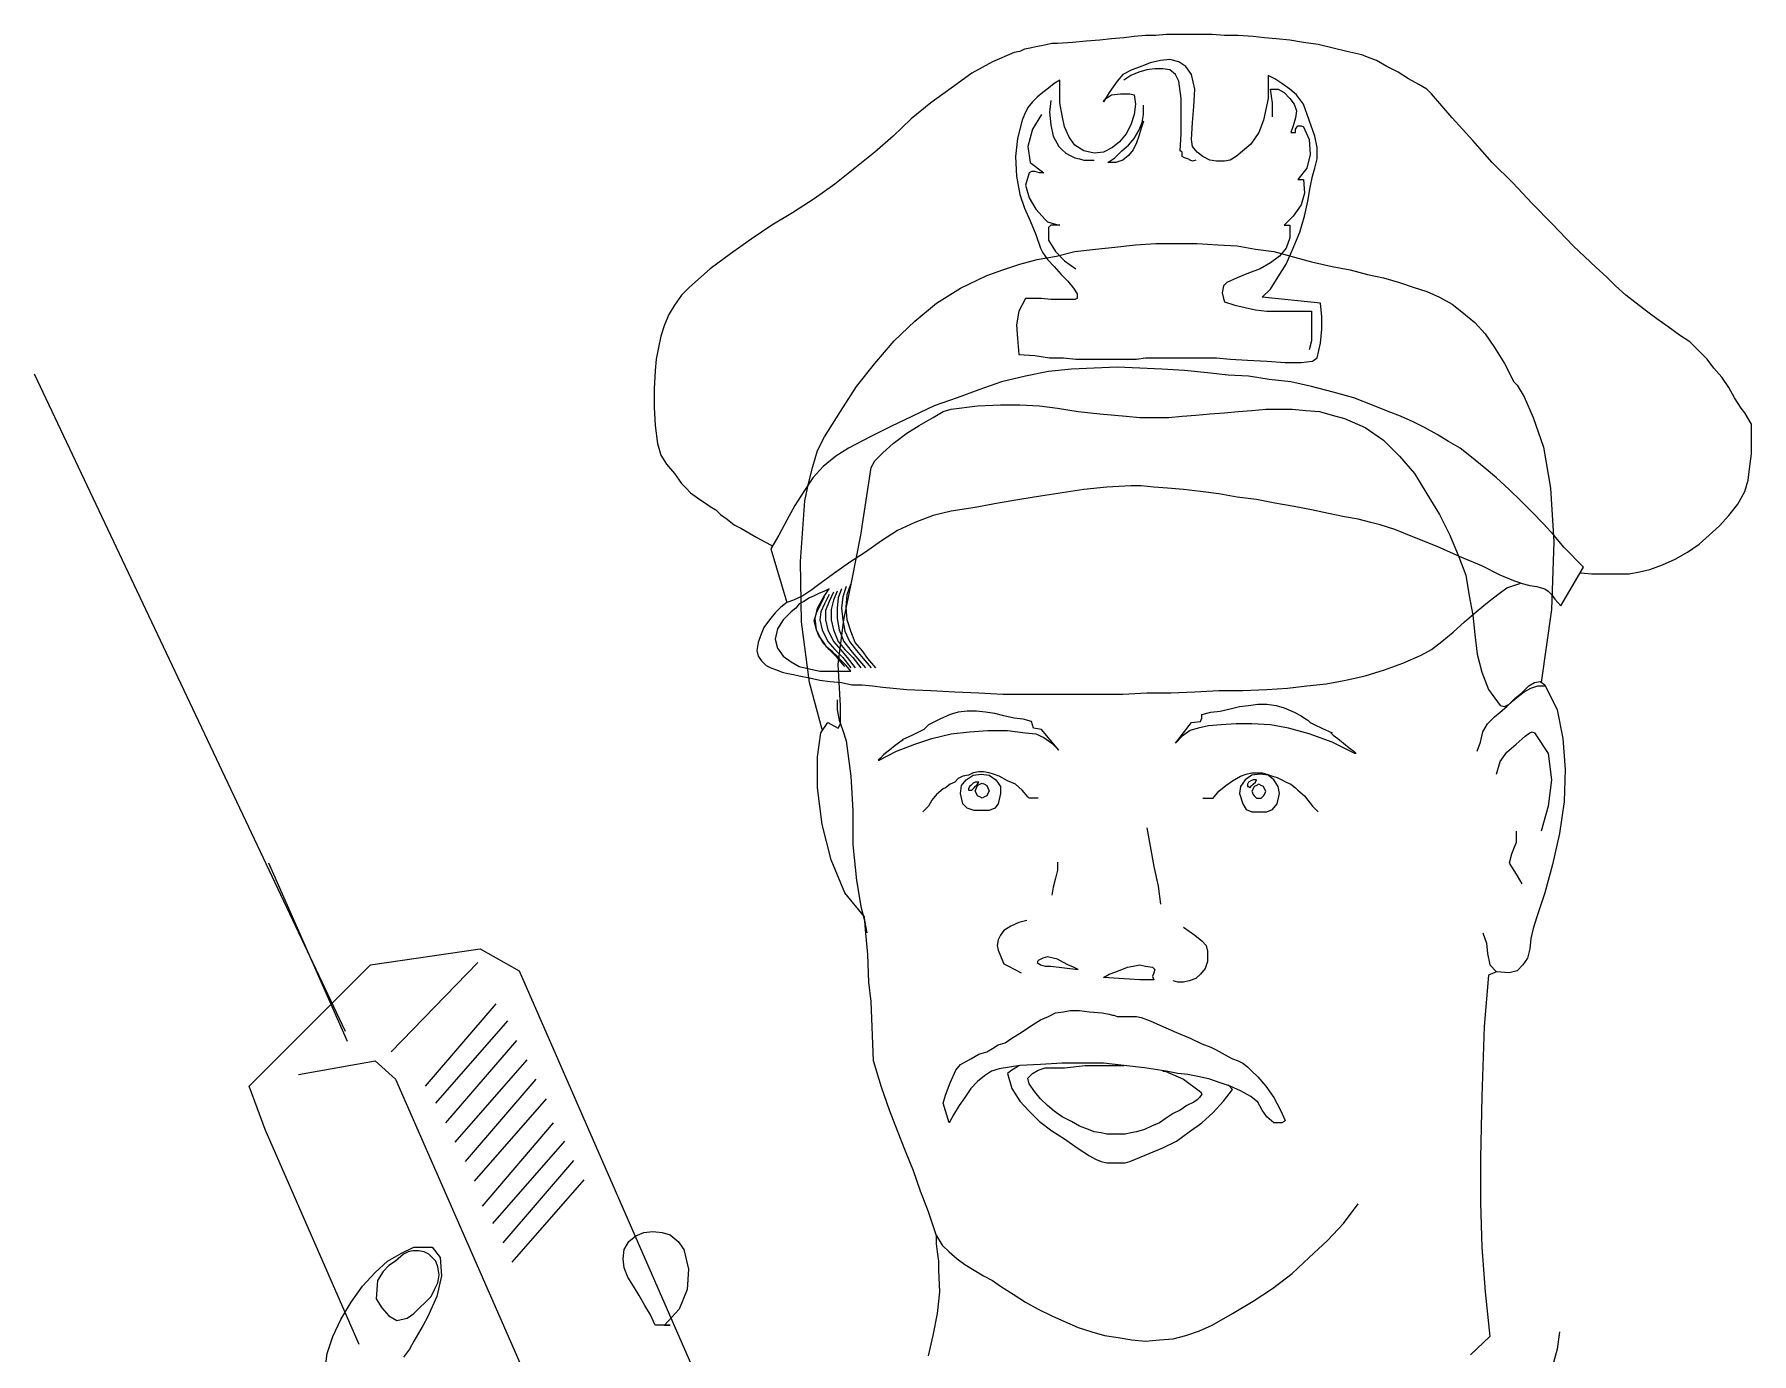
# Model space of a CAD drawing. Extents: x 3.3 to 3.87, y 0.96 to 2.78.
# Drawn here: x 3.2975 to 3.6906, y 2.4799 to 2.7819 of the extents above; entities that cross this region are included whole.
import ezdxf

# ---------------------------------------------------------------- set-up
doc = ezdxf.new("R2010")
doc.units = 0
doc.header["$MEASUREMENT"] = 0
doc.layers.add('INS__ELECTRICA', color=161, linetype='CONTINUOUS')
doc.layers.add('PERSONAS', color=21, linetype='CONTINUOUS')

# ---------------------------------------------------------------- blocks, each defined once
blk = doc.blocks.new('POLICIA')
at = {"layer": 'PERSONAS', "linetype": 'CONTINUOUS'}
for points in [[(39.00095, 16.59732), (39.0012, 16.59732), (39.00356, 16.59706), (39.00565, 16.59706), (39.00776, 16.59706), (39.0101, 16.59706), (39.01221, 16.59706), (39.01455, 16.59758), (39.01691, 16.59811), (39.0198, 16.59915), (39.02267, 16.60045), (39.02555, 16.60203), (39.02817, 16.60386), (39.03052, 16.60596), (39.03288, 16.60805), (39.03497, 16.61041), (39.03707, 16.61302), (39.03864, 16.61591), (39.03942, 16.61852), (39.03969, 16.62114), (39.04021, 16.62454), (39.04021, 16.62977), (39.04021, 16.63135), (39.03942, 16.63265), (39.03864, 16.63396), (39.03785, 16.63501), (39.03628, 16.63736), (39.03497, 16.63972), (39.0334, 16.64208), (39.03157, 16.64417), (39.03, 16.64626), (39.0279, 16.64836), (39.02607, 16.65019), (39.02372, 16.65176), (39.0211, 16.6536), (39.01849, 16.65543), (39.01613, 16.65725), (39.01377, 16.65909), (39.01141, 16.66092), (39.00906, 16.66301), (39.00696, 16.66511), (39.00461, 16.6672), (38.99938, 16.67218), (38.99466, 16.67715), (38.98996, 16.68186), (38.98551, 16.68657), (38.98079, 16.69129), (38.97635, 16.69626), (38.97163, 16.70149), (38.96692, 16.70699), (38.96587, 16.70804), (38.96404, 16.70909), (38.96169, 16.71039), (38.95933, 16.71196), (38.95671, 16.71327), (38.95436, 16.71458), (38.95226, 16.71536), (38.95096, 16.71589), (38.94755, 16.71668), (38.94441, 16.71746), (38.94101, 16.71824), (38.93761, 16.71877), (38.93447, 16.71929), (38.93133, 16.71955), (38.92872, 16.71981), (38.9261, 16.72008), (38.92269, 16.72034), (38.91956, 16.72034), (38.91668, 16.7206), (38.9138, 16.7206), (38.91118, 16.7206), (38.90883, 16.7206), (38.90621, 16.7206), (38.90385, 16.72034), (38.90149, 16.72034), (38.89888, 16.72008), (38.89652, 16.71981), (38.89364, 16.71955), (38.89103, 16.71929), (38.88789, 16.71903), (38.88474, 16.71877), (38.88134, 16.7185), (38.88004, 16.7185), (38.87899, 16.71824), (38.87768, 16.71799), (38.87637, 16.71772), (38.87506, 16.71746), (38.87375, 16.71719), (38.8727, 16.71668), (38.87139, 16.71641), (38.86642, 16.71432), (38.86171, 16.7117), (38.857, 16.70829), (38.85229, 16.70489), (38.84784, 16.70123), (38.84365, 16.6973), (38.83946, 16.69364), (38.83528, 16.69024), (38.8303, 16.68631), (38.82559, 16.68291), (38.82062, 16.67977), (38.8159, 16.67689), (38.8112, 16.67374), (38.80648, 16.67035), (38.80177, 16.66695), (38.79706, 16.66275), (38.79523, 16.66092), (38.79365, 16.65856), (38.79235, 16.65647), (38.79131, 16.65412), (38.79051, 16.65149), (38.79, 16.64888), (38.78947, 16.64626), (38.7892, 16.64365), (38.78895, 16.63946), (38.78895, 16.63527), (38.7892, 16.63108), (38.78973, 16.6269), (38.79051, 16.62428), (38.79182, 16.62219), (38.79365, 16.62009), (38.79523, 16.61774), (38.79627, 16.61669), (38.79732, 16.61564), (38.79837, 16.61486), (38.79941, 16.61407), (38.80072, 16.61329), (38.80177, 16.6125), (38.80308, 16.61171), (38.80413, 16.61066), (38.8057, 16.60962), (38.80727, 16.60831), (38.80884, 16.60753), (38.81067, 16.60648), (38.8125, 16.60543), (38.81434, 16.60439), (38.8159, 16.6036), (38.8159, 16.60334)], [(38.92819, 16.66039), (38.93003, 16.66223), (38.93186, 16.66511), (38.93369, 16.66799), (38.93525, 16.67165), (38.93682, 16.67532), (38.93786, 16.67898), (38.93865, 16.68239), (38.93917, 16.68553), (38.9397, 16.68815), (38.94022, 16.68998), (38.94075, 16.69207), (38.94075, 16.69469), (38.94022, 16.6973), (38.93892, 16.70097), (38.93761, 16.70464), (38.93603, 16.70673), (38.93447, 16.70804), (38.93264, 16.70934), (38.93108, 16.71039), (38.9295, 16.71118), (38.9295, 16.70594), (38.92845, 16.70097), (38.92741, 16.69809), (38.92558, 16.69547), (38.92218, 16.6926), (38.92087, 16.69181), (38.91956, 16.69154), (38.91773, 16.69154), (38.91615, 16.69181), (38.91458, 16.6926), (38.91328, 16.69364), (38.91223, 16.69494), (38.91197, 16.69652), (38.91223, 16.70044), (38.91248, 16.70411), (38.91275, 16.70804), (38.91197, 16.71144), (38.91066, 16.71327), (38.90908, 16.71432), (38.90699, 16.71484), (38.9049, 16.71458), (38.90254, 16.71405), (38.90045, 16.71327), (38.89835, 16.71249), (38.89626, 16.71144), (38.89495, 16.70987), (38.89312, 16.70725), (38.89181, 16.70515), (38.89207, 16.70568), (38.89364, 16.70673), (38.89573, 16.70699), (38.89784, 16.70699), (38.89888, 16.70673), (38.89914, 16.70464), (38.89888, 16.70228), (38.89809, 16.69992), (38.89704, 16.69783), (38.89548, 16.69599), (38.8939, 16.69469), (38.89181, 16.69364), (38.88972, 16.69338), (38.88736, 16.6939), (38.88527, 16.69521), (38.88396, 16.69704), (38.88291, 16.69939), (38.88238, 16.70202), (38.88187, 16.70489), (38.88187, 16.70751), (38.88187, 16.71013), (38.88055, 16.70934), (38.87924, 16.70829), (38.87793, 16.70725), (38.87663, 16.7062), (38.87559, 16.70515), (38.87454, 16.70384), (38.87375, 16.70228), (38.87323, 16.70097), (38.87218, 16.69678), (38.87166, 16.6926), (38.87192, 16.68815), (38.8727, 16.68395), (38.87375, 16.68081), (38.87506, 16.67794), (38.87637, 16.6748), (38.87742, 16.67165), (38.87793, 16.6706), (38.87899, 16.66904), (38.88055, 16.66746), (38.88213, 16.66564), (38.88369, 16.66406), (38.885, 16.6625), (38.88579, 16.66119), (38.88579, 16.66014), (38.88527, 16.65988), (38.88369, 16.65988), (38.88187, 16.65988), (38.87977, 16.65988), (38.87768, 16.66014), (38.87584, 16.66014), (38.87454, 16.66014), (38.87401, 16.66014), (38.87244, 16.65725), (38.87192, 16.65412), (38.87218, 16.65098), (38.87244, 16.64731), (38.8761, 16.64705), (38.87951, 16.64653), (38.88265, 16.64653), (38.88553, 16.64626), (38.88814, 16.64626), (38.8905, 16.64626), (38.89259, 16.64626), (38.89495, 16.64626), (38.89704, 16.64626), (38.8994, 16.64626), (38.90149, 16.64653), (38.90411, 16.64653), (38.90673, 16.64653), (38.90961, 16.64653), (38.91275, 16.64653), (38.91615, 16.64653), (38.91773, 16.64653), (38.92087, 16.64626), (38.92479, 16.646), (38.92924, 16.64574), (38.93342, 16.64548), (38.93708, 16.64548), (38.9397, 16.64574), (38.94075, 16.64653), (38.94153, 16.64993), (38.94179, 16.65307), (38.94179, 16.65594), (38.94153, 16.65909), (38.92819, 16.66039)], [(38.91301, 16.69181), (38.91223, 16.69154), (38.9117, 16.69181), (38.91118, 16.69207), (38.91039, 16.69233), (38.90987, 16.6926), (38.90987, 16.69312), (38.90987, 16.69364), (38.90935, 16.6939), (38.90961, 16.69783), (38.90961, 16.70202), (38.90961, 16.70594), (38.90908, 16.70987), (38.9083, 16.71144), (38.90699, 16.71249), (38.90542, 16.71274), (38.90359, 16.71274), (38.90176, 16.71249), (38.89993, 16.71196), (38.89809, 16.71118), (38.89652, 16.71013)], [(38.93055, 16.70175), (38.93055, 16.70333), (38.93055, 16.70489), (38.93028, 16.70647), (38.93003, 16.70804), (38.93186, 16.70804), (38.93317, 16.70725), (38.93447, 16.70594), (38.93552, 16.70464), (38.93603, 16.70306), (38.93577, 16.70149), (38.93525, 16.69966), (38.93472, 16.69809), (38.93499, 16.69809), (38.93525, 16.69809), (38.93552, 16.69809), (38.93577, 16.69809), (38.93577, 16.69888), (38.9363, 16.69966), (38.93708, 16.69966), (38.93761, 16.69939), (38.93892, 16.69652), (38.93917, 16.69312), (38.93839, 16.68998), (38.9363, 16.68736), (38.93682, 16.68736), (38.93708, 16.68736), (38.93761, 16.68736), (38.93761, 16.68736), (38.93786, 16.68422), (38.93708, 16.6816), (38.93525, 16.67898), (38.93317, 16.67689), (38.93369, 16.67689), (38.93395, 16.67689), (38.93447, 16.67689), (38.93447, 16.67689), (38.93447, 16.67401), (38.93369, 16.67165), (38.93212, 16.66982), (38.93003, 16.66825), (38.92767, 16.66695), (38.92505, 16.6659), (38.92243, 16.66484), (38.92008, 16.6638), (38.91929, 16.66301), (38.91903, 16.66145), (38.91929, 16.66014), (38.91956, 16.65935), (38.92191, 16.65856), (38.92427, 16.65805), (38.92663, 16.65752), (38.92924, 16.65725), (38.93186, 16.65725), (38.93421, 16.65725), (38.93682, 16.65725), (38.93944, 16.65725), (38.93944, 16.65516), (38.93944, 16.6528), (38.93944, 16.65045), (38.93892, 16.64836)], [(38.87977, 16.70542), (38.87951, 16.7028), (38.87977, 16.69992), (38.88029, 16.6973), (38.8816, 16.69494), (38.88238, 16.69416), (38.88318, 16.69338), (38.88422, 16.69285), (38.88527, 16.69233), (38.88631, 16.69207), (38.88736, 16.69181), (38.88867, 16.69181), (38.88972, 16.69181)], [(38.90097, 16.70071), (38.90045, 16.69914), (38.89993, 16.6973), (38.8994, 16.69574), (38.89862, 16.69416), (38.89757, 16.69285), (38.89626, 16.69181), (38.89469, 16.69129), (38.89286, 16.69129), (38.89443, 16.69233), (38.896, 16.6939), (38.89757, 16.69521), (38.89888, 16.69678), (38.89993, 16.69861), (38.90071, 16.70044), (38.90097, 16.70228), (38.90097, 16.70437)], [(38.87768, 16.70228), (38.87559, 16.69888), (38.87454, 16.69494), (38.87506, 16.69129), (38.8782, 16.68893), (38.87715, 16.68893), (38.8761, 16.68919), (38.87532, 16.68919), (38.87479, 16.68893), (38.87401, 16.68605), (38.87479, 16.68317), (38.87637, 16.68055), (38.87846, 16.67819), (38.87899, 16.67767), (38.87977, 16.67741), (38.88082, 16.67715), (38.88187, 16.67689), (38.88108, 16.67689), (38.88055, 16.67689), (38.87977, 16.67689), (38.87924, 16.67636), (38.87924, 16.67349), (38.88082, 16.67087), (38.88291, 16.66877), (38.88553, 16.66695)], [(38.82742, 16.56146), (38.82455, 16.57219), (38.82271, 16.58606), (38.82244, 16.59994), (38.8235, 16.6138), (38.82428, 16.61774), (38.82533, 16.62166), (38.82638, 16.62532), (38.82794, 16.62846), (38.83161, 16.63422), (38.83528, 16.63998), (38.83946, 16.64522), (38.84391, 16.65045), (38.84862, 16.6549), (38.85359, 16.65909), (38.85909, 16.6625), (38.86511, 16.66537), (38.86878, 16.66668), (38.8727, 16.66799), (38.87663, 16.66904), (38.88108, 16.66982), (38.88527, 16.67087), (38.88998, 16.6714), (38.89443, 16.67191), (38.89914, 16.67244), (38.90385, 16.6727), (38.90856, 16.6727), (38.91328, 16.6727), (38.91798, 16.67244), (38.92243, 16.67218), (38.92663, 16.6714), (38.93081, 16.67087), (38.93472, 16.66982), (38.93944, 16.66851), (38.94415, 16.66746), (38.94834, 16.66668), (38.95226, 16.66564), (38.95593, 16.66484), (38.95959, 16.6638), (38.96273, 16.66275), (38.96587, 16.6617), (38.96876, 16.66039), (38.97163, 16.65883), (38.97425, 16.65674), (38.97686, 16.65464), (38.97922, 16.65202), (38.98131, 16.64888), (38.98367, 16.64522), (38.98576, 16.64103), (38.98656, 16.64025), (38.98812, 16.63763), (38.99021, 16.63291), (38.99257, 16.62611), (38.99414, 16.61669), (38.99493, 16.60439), (38.99441, 16.58894), (38.99205, 16.57219), (38.99205, 16.57219)], [(38.64708, 16.64286), (38.71827, 16.49236)], [(38.81931, 16.59051), (38.81799, 16.58946), (38.81669, 16.58816), (38.81538, 16.58659), (38.81407, 16.58476), (38.81329, 16.58292), (38.81276, 16.58136), (38.8125, 16.57952), (38.81276, 16.57822), (38.81354, 16.57716), (38.8146, 16.57611), (38.81565, 16.5756), (38.81695, 16.57507), (38.81826, 16.57455), (38.81957, 16.57428), (38.82088, 16.57402), (38.82219, 16.57377), (38.82455, 16.57324), (38.82689, 16.57271), (38.82925, 16.57246), (38.83187, 16.57219), (38.83423, 16.57166), (38.83659, 16.57166), (38.83894, 16.57141), (38.84129, 16.57115), (38.8468, 16.57062), (38.85229, 16.57036), (38.85779, 16.5701), (38.86328, 16.56984), (38.86878, 16.56957), (38.87428, 16.56957), (38.87977, 16.56957), (38.88527, 16.56957), (38.89076, 16.56957), (38.89626, 16.56957), (38.90176, 16.56984), (38.90725, 16.56984), (38.91275, 16.5701), (38.91824, 16.57036), (38.92374, 16.57036), (38.92924, 16.57062), (38.93395, 16.57088), (38.93839, 16.57141), (38.94284, 16.57193), (38.94729, 16.57271), (38.95174, 16.57377), (38.95619, 16.57507), (38.96038, 16.57664), (38.96456, 16.57847), (38.96692, 16.57978), (38.96927, 16.58161), (38.9719, 16.58371), (38.97451, 16.58606), (38.97713, 16.58842), (38.97975, 16.59051), (38.98211, 16.59235), (38.9842, 16.59391), (38.98734, 16.59496), (38.98943, 16.59444), (38.991, 16.59418), (38.99205, 16.59391), (38.99283, 16.59366), (38.99362, 16.59313), (38.99441, 16.59235), (38.99519, 16.5913), (38.9965, 16.58973), (39.00173, 16.59863), (38.99728, 16.60308), (38.99493, 16.60596), (38.99257, 16.60857), (38.98996, 16.61119), (38.98734, 16.6138), (38.98472, 16.61642), (38.98184, 16.61905), (38.97896, 16.6214), (38.97608, 16.62376), (38.97346, 16.62585), (38.97085, 16.62742), (38.96823, 16.62899), (38.96535, 16.63056), (38.96273, 16.63187), (38.95986, 16.63318), (38.95697, 16.63422), (38.95383, 16.63553), (38.94912, 16.63736), (38.94441, 16.63867), (38.93944, 16.63998), (38.93472, 16.64103), (38.92977, 16.64155), (38.92505, 16.64234), (38.92034, 16.6426), (38.91563, 16.64312), (38.91039, 16.64365), (38.90516, 16.64391), (38.90018, 16.64417), (38.89495, 16.64443), (38.88972, 16.64417), (38.88449, 16.64391), (38.87924, 16.64339), (38.87401, 16.64234), (38.86852, 16.64103), (38.86328, 16.6392), (38.85831, 16.63736), (38.85307, 16.63553), (38.8481, 16.63318), (38.84313, 16.63082), (38.83841, 16.62846), (38.83345, 16.62585), (38.83056, 16.62401), (38.82769, 16.62166), (38.82533, 16.61905), (38.82324, 16.61591), (38.82114, 16.61276), (38.81931, 16.60935), (38.81748, 16.60596), (38.81565, 16.60281), (38.81931, 16.59051)], [(38.83868, 16.49917), (38.83815, 16.50362), (38.8379, 16.5099), (38.83737, 16.51566), (38.8371, 16.51853), (38.83265, 16.52403), (38.82952, 16.53162), (38.82742, 16.53973), (38.82638, 16.54811), (38.82638, 16.55518), (38.82716, 16.56067), (38.82873, 16.56303), (38.83109, 16.56172), (38.83161, 16.56276), (38.83161, 16.56696), (38.83134, 16.57219), (38.83109, 16.57638), (38.83239, 16.58659), (38.83423, 16.59549), (38.83632, 16.60596), (38.83868, 16.6214), (38.83946, 16.62297), (38.84129, 16.62481), (38.84365, 16.6269), (38.8468, 16.62926), (38.84967, 16.63108), (38.85281, 16.63291), (38.85517, 16.63422), (38.857, 16.63475), (38.86302, 16.63553), (38.86825, 16.6358), (38.8727, 16.6358), (38.87715, 16.63553), (38.88134, 16.63501), (38.88605, 16.63422), (38.89103, 16.63371), (38.89704, 16.63318), (38.90018, 16.63291), (38.90333, 16.63291), (38.90673, 16.63291), (38.90987, 16.63318), (38.91301, 16.63344), (38.91615, 16.63371), (38.91956, 16.63396), (38.92269, 16.63422), (38.92583, 16.63449), (38.92897, 16.63475), (38.93212, 16.63475), (38.93499, 16.63475), (38.93813, 16.63449), (38.94127, 16.63422), (38.94415, 16.63344), (38.94703, 16.63265), (38.95174, 16.63056), (38.95593, 16.62768), (38.95959, 16.62401), (38.963, 16.62009), (38.96587, 16.61538), (38.96876, 16.61066), (38.97111, 16.60596), (38.97321, 16.60098), (38.97477, 16.5968), (38.97555, 16.59208), (38.97635, 16.58763), (38.97686, 16.58318), (38.97739, 16.57873), (38.97844, 16.57455), (38.98, 16.57062), (38.98262, 16.56696), (38.98367, 16.5667), (38.98472, 16.56721), (38.98603, 16.56852), (38.9876, 16.56984), (38.98917, 16.57141), (38.99048, 16.57219), (38.99179, 16.57246), (38.99283, 16.57166), (38.99571, 16.56591), (38.99702, 16.55936), (38.99755, 16.5523), (38.99728, 16.54497), (38.99624, 16.53764), (38.99466, 16.53057), (38.99283, 16.52403), (38.991, 16.51853), (38.99021, 16.51592), (38.98969, 16.51356), (38.98943, 16.51121), (38.9889, 16.50911), (38.98786, 16.50754), (38.98656, 16.50623), (38.98472, 16.50571), (38.98184, 16.50597), (38.98, 16.50518), (38.97896, 16.49341), (38.97844, 16.47744), (38.97817, 16.46331), (38.97817, 16.4531), (38.97844, 16.44289), (38.97922, 16.43269), (38.98027, 16.42248), (38.97582, 16.41829)], [(38.85176, 16.41803), (38.85281, 16.42274), (38.85386, 16.42771), (38.85438, 16.43269), (38.85412, 16.43765), (38.85412, 16.43975), (38.85386, 16.44184), (38.85359, 16.44368), (38.85359, 16.44551), (38.85176, 16.451), (38.84993, 16.45572), (38.84836, 16.46043), (38.84653, 16.46488), (38.84469, 16.46958), (38.84286, 16.4743), (38.84104, 16.47953), (38.8392, 16.48555), (38.83868, 16.49917)], [(38.98734, 16.59496), (38.98576, 16.59549), (38.98262, 16.5968), (38.97844, 16.59889), (38.97346, 16.60098), (38.96823, 16.60334), (38.963, 16.60543), (38.95855, 16.60726), (38.95514, 16.60831), (38.95305, 16.60884), (38.95017, 16.60962), (38.94703, 16.61015), (38.94337, 16.61093), (38.93944, 16.61171), (38.93552, 16.6125), (38.93108, 16.61329), (38.92688, 16.61407), (38.92243, 16.6146), (38.91824, 16.61538), (38.91406, 16.61591), (38.91013, 16.61642), (38.90647, 16.61669), (38.90333, 16.61695), (38.90045, 16.61721), (38.89809, 16.61721), (38.89259, 16.61695), (38.88736, 16.61642), (38.88238, 16.61564), (38.87742, 16.61486), (38.8727, 16.61407), (38.86773, 16.61329), (38.86249, 16.61224), (38.857, 16.61146), (38.85281, 16.61041), (38.84862, 16.60884), (38.84469, 16.60701), (38.84104, 16.60465), (38.83737, 16.60203), (38.8337, 16.59967), (38.83004, 16.59706), (38.82638, 16.59444), (38.82507, 16.59339), (38.82297, 16.59208), (38.82088, 16.59104), (38.81931, 16.59051)], [(38.83292, 16.59418), (38.83214, 16.59182), (38.83187, 16.58921), (38.83214, 16.58659), (38.83265, 16.58397), (38.8337, 16.58161), (38.83528, 16.57952), (38.83684, 16.57769), (38.83868, 16.5756)], [(38.83972, 16.5756), (38.8379, 16.57769), (38.83659, 16.57952), (38.83501, 16.58136), (38.83396, 16.58397), (38.83318, 16.58659), (38.83292, 16.58946), (38.83318, 16.59235), (38.83396, 16.5947)], [(38.82035, 16.58842), (38.81852, 16.58659), (38.81721, 16.58449), (38.81669, 16.58214), (38.81721, 16.58004), (38.81852, 16.57822), (38.82035, 16.57691), (38.82219, 16.57586), (38.82455, 16.57533), (38.82689, 16.57481), (38.82925, 16.57481), (38.83161, 16.57481), (38.83396, 16.57481), (38.83292, 16.57611), (38.83187, 16.57716), (38.83083, 16.57822), (38.82978, 16.57926), (38.82847, 16.58031), (38.82769, 16.58161), (38.82664, 16.58292), (38.82611, 16.58423), (38.82585, 16.58685), (38.82638, 16.58921), (38.82769, 16.59157), (38.829, 16.59366), (38.82794, 16.59313), (38.82664, 16.59261), (38.82559, 16.59208), (38.82455, 16.59157), (38.82324, 16.59077), (38.82219, 16.59025), (38.8214, 16.58921), (38.82035, 16.58842)], [(38.83265, 16.57586), (38.83083, 16.57795), (38.829, 16.57978), (38.82742, 16.58161), (38.82611, 16.58423), (38.82559, 16.58632), (38.82611, 16.58816), (38.82689, 16.58973), (38.82794, 16.59182)], [(38.829, 16.59235), (38.82794, 16.59025), (38.82716, 16.58842), (38.82689, 16.58659), (38.82742, 16.58423), (38.82873, 16.58161), (38.8303, 16.57978), (38.83214, 16.57795), (38.83396, 16.5756)], [(38.83004, 16.59287), (38.829, 16.59077), (38.8282, 16.58868), (38.8282, 16.58659), (38.82873, 16.58423), (38.83004, 16.58161), (38.83161, 16.57978), (38.83318, 16.57795), (38.83501, 16.5756)], [(38.83083, 16.59313), (38.83004, 16.59104), (38.82952, 16.58894), (38.82952, 16.58659), (38.83004, 16.58423), (38.83109, 16.58161), (38.83265, 16.57978), (38.83449, 16.57795), (38.83632, 16.5756)], [(38.83187, 16.59366), (38.83109, 16.59157), (38.83083, 16.58921), (38.83083, 16.58685), (38.83134, 16.58423), (38.83239, 16.58161), (38.83396, 16.57952), (38.83554, 16.57769), (38.83737, 16.5756)], [(38.97739, 16.55649), (38.97817, 16.55858), (38.9787, 16.56094), (38.97975, 16.56276), (38.98131, 16.56434), (38.98262, 16.56539), (38.9842, 16.5667), (38.98551, 16.56801), (38.98681, 16.56905), (38.98812, 16.5701), (38.98969, 16.57088), (38.99126, 16.57141), (38.9931, 16.57141)], [(38.83083, 16.56826), (38.83083, 16.56591), (38.83134, 16.56356), (38.83214, 16.5612), (38.83292, 16.55884), (38.83396, 16.55073), (38.83449, 16.54287), (38.83449, 16.53502), (38.83528, 16.52691), (38.83579, 16.52377), (38.83632, 16.52089), (38.8371, 16.51775), (38.83763, 16.51487)], [(38.91197, 16.56303), (38.91406, 16.56329), (38.91432, 16.56407), (38.91432, 16.56487), (38.91642, 16.56539), (38.91851, 16.56565), (38.92087, 16.56617), (38.92296, 16.5667), (38.92505, 16.56696), (38.92714, 16.56721), (38.92924, 16.56721), (38.93133, 16.56696), (38.93317, 16.56643), (38.93552, 16.56539), (38.93708, 16.5646), (38.93786, 16.56407), (38.93865, 16.56356), (38.93917, 16.56303), (38.94022, 16.56251), (38.94179, 16.56172), (38.94415, 16.56067), (38.94389, 16.56067), (38.94441, 16.56015), (38.94546, 16.55936), (38.94676, 16.55831), (38.94807, 16.55727), (38.94912, 16.55649), (38.94965, 16.55597), (38.94938, 16.55597), (38.94415, 16.55858), (38.93892, 16.56042), (38.93421, 16.56172), (38.93003, 16.56251), (38.92583, 16.56276), (38.92218, 16.56276), (38.91877, 16.56251), (38.91589, 16.56225), (38.91353, 16.56172), (38.9117, 16.5612), (38.90987, 16.55989), (38.9083, 16.55831), (38.91197, 16.56303)], [(38.87768, 16.56146), (38.87584, 16.56172), (38.87559, 16.56251), (38.87532, 16.56329), (38.87348, 16.56381), (38.87139, 16.56407), (38.86903, 16.5646), (38.86694, 16.56512), (38.86485, 16.56539), (38.86276, 16.56565), (38.86066, 16.56565), (38.85857, 16.56539), (38.85674, 16.56487), (38.85438, 16.56381), (38.85281, 16.56303), (38.85176, 16.56251), (38.85125, 16.56198), (38.85072, 16.56146), (38.84967, 16.56094), (38.8481, 16.56015), (38.84574, 16.55911), (38.846, 16.55911), (38.84522, 16.55858), (38.84417, 16.5578), (38.84286, 16.55675), (38.84155, 16.5557), (38.84077, 16.55491), (38.84024, 16.55439), (38.84051, 16.55439), (38.84444, 16.55649), (38.84862, 16.55806), (38.85255, 16.55936), (38.857, 16.56042), (38.86119, 16.56094), (38.86538, 16.5612), (38.86983, 16.5612), (38.87401, 16.56067), (38.87637, 16.56042), (38.8782, 16.55963), (38.88004, 16.55831), (38.8816, 16.55675), (38.87768, 16.56146)], [(38.98184, 16.55125), (38.98262, 16.55413), (38.9842, 16.55622), (38.98629, 16.55806), (38.98838, 16.55989), (38.98865, 16.56015), (38.98943, 16.56067), (38.98996, 16.56094), (38.99048, 16.56067), (38.99362, 16.55597), (38.99441, 16.54994), (38.99362, 16.54392), (38.99205, 16.53817)], [(38.87689, 16.54576), (38.8761, 16.54576), (38.87559, 16.54576), (38.87479, 16.54576), (38.87454, 16.54602), (38.87323, 16.54759), (38.87166, 16.5489), (38.86983, 16.54968), (38.86799, 16.55073), (38.86669, 16.55125), (38.86564, 16.55152), (38.86433, 16.55177), (38.86328, 16.55177), (38.86197, 16.55152), (38.86093, 16.55099), (38.85962, 16.55073), (38.85857, 16.55021), (38.85779, 16.54942), (38.85674, 16.5489), (38.8557, 16.54811), (38.85517, 16.54785), (38.85359, 16.54654), (38.85255, 16.54523), (38.85176, 16.54392), (38.85045, 16.54262)], [(38.86407, 16.54287), (38.86224, 16.54287), (38.86066, 16.5434), (38.85962, 16.54445), (38.85909, 16.5468), (38.85935, 16.54863), (38.8604, 16.54994), (38.86197, 16.55099), (38.8638, 16.55125), (38.86564, 16.55099), (38.86721, 16.54994), (38.86825, 16.54837), (38.86825, 16.5468), (38.86773, 16.54445), (38.86694, 16.5434), (38.86564, 16.54287), (38.86407, 16.54287)], [(38.91458, 16.54576), (38.91511, 16.54576), (38.91589, 16.54576), (38.91642, 16.54576), (38.91693, 16.54576), (38.91824, 16.54732), (38.91982, 16.54863), (38.92138, 16.54968), (38.92322, 16.55073), (38.92452, 16.55125), (38.92583, 16.55152), (38.92688, 16.55152), (38.92819, 16.55152), (38.92924, 16.55125), (38.93055, 16.55073), (38.93159, 16.55047), (38.93264, 16.54994), (38.93369, 16.54942), (38.93472, 16.5489), (38.93577, 16.54811), (38.9363, 16.54759), (38.93786, 16.54628), (38.93865, 16.54523), (38.9397, 16.54392), (38.94101, 16.54262)], [(38.92741, 16.54262), (38.92924, 16.54262), (38.93055, 16.54314), (38.93159, 16.54445), (38.93212, 16.5468), (38.93186, 16.54837), (38.93081, 16.54994), (38.9295, 16.55099), (38.92767, 16.55125), (38.92583, 16.55099), (38.92427, 16.54994), (38.92322, 16.54837), (38.92296, 16.5468), (38.92374, 16.54445), (38.92452, 16.54314), (38.92583, 16.54262), (38.92741, 16.54262)], [(38.86249, 16.54942), (38.86197, 16.54916), (38.86145, 16.54863), (38.86119, 16.54837), (38.86093, 16.54785), (38.86093, 16.54759), (38.86119, 16.54759), (38.86145, 16.54759), (38.86171, 16.54759), (38.86224, 16.54811), (38.86249, 16.54837), (38.86302, 16.5489), (38.86328, 16.54942), (38.86302, 16.54942), (38.86302, 16.54942), (38.86276, 16.54942), (38.86249, 16.54942)], [(38.86407, 16.54576), (38.86354, 16.54602), (38.86302, 16.54628), (38.86276, 16.5468), (38.86249, 16.54732), (38.86276, 16.54811), (38.86302, 16.54863), (38.86354, 16.5489), (38.86407, 16.54916), (38.86458, 16.5489), (38.86511, 16.54863), (38.86538, 16.54811), (38.86564, 16.54732), (38.86538, 16.5468), (38.86511, 16.54628), (38.86458, 16.54602), (38.86407, 16.54576)], [(38.9261, 16.54994), (38.92558, 16.54968), (38.92505, 16.54942), (38.92479, 16.5489), (38.92479, 16.54837), (38.92479, 16.54837), (38.92505, 16.54837), (38.92532, 16.54811), (38.92532, 16.54811), (38.92583, 16.54863), (38.9261, 16.5489), (38.92663, 16.54942), (38.92688, 16.54994), (38.92663, 16.54994), (38.92663, 16.54994), (38.92636, 16.54994), (38.9261, 16.54994)], [(38.92741, 16.54576), (38.92793, 16.54576), (38.92845, 16.54628), (38.92872, 16.54654), (38.92897, 16.54732), (38.92872, 16.54785), (38.92845, 16.54837), (38.92793, 16.54863), (38.92741, 16.5489), (38.92688, 16.54863), (38.92636, 16.54837), (38.9261, 16.54785), (38.92583, 16.54732), (38.9261, 16.54654), (38.92636, 16.54628), (38.92688, 16.54576), (38.92741, 16.54576)], [(38.90176, 16.53895), (38.90254, 16.53477), (38.90333, 16.53005), (38.90438, 16.5256), (38.9049, 16.52142)], [(38.98629, 16.53817), (38.98629, 16.53686), (38.98629, 16.53555), (38.98576, 16.53424), (38.98524, 16.53293), (38.98472, 16.53083), (38.98551, 16.52952), (38.98656, 16.52796), (38.9876, 16.52612)], [(38.88134, 16.5311), (38.88134, 16.52927), (38.88082, 16.52743), (38.88029, 16.52534), (38.88004, 16.52351)], [(38.7188, 16.49), (38.70074, 16.53083)], [(38.87428, 16.51775), (38.87244, 16.51722), (38.87061, 16.51644), (38.86903, 16.51539), (38.86825, 16.51435), (38.86773, 16.5133), (38.86747, 16.51199), (38.86773, 16.51094), (38.86825, 16.50963), (38.86878, 16.50832), (38.86903, 16.5078), (38.87009, 16.50728), (38.87297, 16.50571)], [(38.91013, 16.51617), (38.91275, 16.51435), (38.91432, 16.51304), (38.91537, 16.51199), (38.91563, 16.51068), (38.91563, 16.50832), (38.91511, 16.50676), (38.91406, 16.50545), (38.91301, 16.5044), (38.91144, 16.50387), (38.91013, 16.50362), (38.90883, 16.50362), (38.90778, 16.50387)], [(38.9787, 16.51487), (38.97948, 16.51252), (38.97975, 16.51016), (38.98027, 16.50754), (38.98184, 16.50597)], [(38.72141, 16.42064), (38.69996, 16.46985), (38.69629, 16.47979), (38.72403, 16.50754), (38.74916, 16.51121), (38.75806, 16.50623), (38.82847, 16.345), (38.807, 16.3149), (38.80335, 16.30731), (38.7756, 16.29606), (38.76447, 16.32165)], [(38.72875, 16.48765), (38.74864, 16.50807)], [(38.88605, 16.50649), (38.885, 16.50702), (38.88369, 16.50754), (38.88265, 16.50807), (38.88134, 16.50885), (38.88029, 16.50911), (38.87899, 16.50938), (38.87793, 16.50911), (38.87689, 16.50859), (38.87663, 16.50807), (38.87742, 16.50754), (38.87846, 16.50728), (38.87977, 16.50728), (38.88605, 16.50649)], [(38.88605, 16.50649), (38.885, 16.50702), (38.88369, 16.50754), (38.88265, 16.50807), (38.88134, 16.50885), (38.88029, 16.50911), (38.87899, 16.50938), (38.87793, 16.50911), (38.87689, 16.50859), (38.87663, 16.50807), (38.87742, 16.50754), (38.87846, 16.50728), (38.87977, 16.50728)], [(38.89181, 16.50466), (38.89312, 16.50545), (38.89469, 16.50597), (38.896, 16.50649), (38.89731, 16.50702), (38.89862, 16.50728), (38.90018, 16.50754), (38.90149, 16.50728), (38.90307, 16.50702), (38.90359, 16.50649), (38.90333, 16.50571), (38.90307, 16.50493), (38.90333, 16.50414), (38.90254, 16.50414), (38.90176, 16.50414), (38.90097, 16.50414), (38.90018, 16.50414), (38.89181, 16.50466)], [(38.89181, 16.50466), (38.89312, 16.50545), (38.89469, 16.50597), (38.896, 16.50649), (38.89731, 16.50702), (38.89862, 16.50728), (38.90018, 16.50754), (38.90149, 16.50728), (38.90307, 16.50702), (38.90359, 16.50649), (38.90333, 16.50571), (38.90307, 16.50493), (38.90333, 16.50414), (38.90254, 16.50414), (38.90176, 16.50414), (38.90097, 16.50414), (38.90018, 16.50414)], [(38.7366, 16.47979), (38.75282, 16.49864)], [(38.85517, 16.47587), (38.8557, 16.4777), (38.85674, 16.48058), (38.85804, 16.48346), (38.85909, 16.48477), (38.86145, 16.48607), (38.86328, 16.48713), (38.86511, 16.48765), (38.86642, 16.48843), (38.86773, 16.48922), (38.8693, 16.48974), (38.87087, 16.49079), (38.87297, 16.4921), (38.87532, 16.49367), (38.87742, 16.49497), (38.87924, 16.49576), (38.88082, 16.49655), (38.88265, 16.49681), (38.88422, 16.49708), (38.88631, 16.49708), (38.88867, 16.49681), (38.89155, 16.49655), (38.89312, 16.49628), (38.8939, 16.49603), (38.89417, 16.49603), (38.89417, 16.49603), (38.89495, 16.49576), (38.89652, 16.49576), (38.8994, 16.49576), (38.90045, 16.4955), (38.90254, 16.49472), (38.90542, 16.49341), (38.90856, 16.4921), (38.9117, 16.49079), (38.91432, 16.48948), (38.91642, 16.48869), (38.91746, 16.48818), (38.91903, 16.48738), (38.92034, 16.4866), (38.92138, 16.48607), (38.92269, 16.48555), (38.92374, 16.48503), (38.92479, 16.48424), (38.92583, 16.4832), (38.92714, 16.48189), (38.92897, 16.47979), (38.93081, 16.47718), (38.93238, 16.4743), (38.93342, 16.47194), (38.93317, 16.47168), (38.93264, 16.47142), (38.93159, 16.47142), (38.93081, 16.47142), (38.92924, 16.47273), (38.92819, 16.4743), (38.92714, 16.47613), (38.92558, 16.47744), (38.92322, 16.47875), (38.92087, 16.47979), (38.91851, 16.48058), (38.91615, 16.48137), (38.9138, 16.48189), (38.91118, 16.48242), (38.90883, 16.48268), (38.90621, 16.4832), (38.90123, 16.48398), (38.89652, 16.48451), (38.89181, 16.48503), (38.8871, 16.48503), (38.88238, 16.48503), (38.87742, 16.48477), (38.8727, 16.48451), (38.86799, 16.48373), (38.86616, 16.4832), (38.86458, 16.48215), (38.86302, 16.48084), (38.86145, 16.47928), (38.86013, 16.47718), (38.85883, 16.47534), (38.85752, 16.47325), (38.85648, 16.47142), (38.85517, 16.47587)], [(38.73896, 16.47587), (38.75544, 16.49472)], [(38.74131, 16.47142), (38.75754, 16.49027)], [(38.70754, 16.48242), (38.72508, 16.48555), (38.72979, 16.48137)], [(38.74341, 16.46697), (38.75989, 16.48582)], [(38.87244, 16.48451), (38.87218, 16.48424), (38.87087, 16.48346), (38.86983, 16.48268), (38.87087, 16.47928), (38.8727, 16.47639), (38.87479, 16.47403), (38.87715, 16.47168), (38.88004, 16.46958), (38.88291, 16.46776), (38.88579, 16.46566), (38.88867, 16.46383), (38.88998, 16.46304), (38.89128, 16.46252), (38.89259, 16.46226), (38.8939, 16.46226), (38.89521, 16.46226), (38.89678, 16.46226), (38.89784, 16.46252), (38.89914, 16.46304), (38.90228, 16.46435), (38.90542, 16.46566), (38.90856, 16.46723), (38.91144, 16.46933), (38.91432, 16.47142), (38.91693, 16.47378), (38.91929, 16.47639), (38.92138, 16.47901), (38.92034, 16.48006), (38.92034, 16.48006)], [(38.90542, 16.4832), (38.90594, 16.4832), (38.91013, 16.48137), (38.91406, 16.47848), (38.91432, 16.47797), (38.9138, 16.47718), (38.91328, 16.47666), (38.91248, 16.47613), (38.91092, 16.47534), (38.90935, 16.4743), (38.90778, 16.47352), (38.90621, 16.47247), (38.90463, 16.47142), (38.9028, 16.47063), (38.90123, 16.46985), (38.8994, 16.46933), (38.89809, 16.46907), (38.89678, 16.4688), (38.89521, 16.4688), (38.8939, 16.4688), (38.89259, 16.4688), (38.89128, 16.46907), (38.88972, 16.46933), (38.88841, 16.46985), (38.88631, 16.47063), (38.88449, 16.47168), (38.88238, 16.47273), (38.88055, 16.47403), (38.87899, 16.47534), (38.87742, 16.47692), (38.8761, 16.47848), (38.87479, 16.48032), (38.87454, 16.48162), (38.87559, 16.48268), (38.87689, 16.48346), (38.87846, 16.48398), (38.88291, 16.48398), (38.88763, 16.48451), (38.89234, 16.48451), (38.89652, 16.48451), (38.89652, 16.48451)], [(38.72979, 16.48137), (38.80335, 16.31359)], [(38.74576, 16.46252), (38.76199, 16.48137)], [(38.74786, 16.45807), (38.76434, 16.47692)], [(38.74968, 16.45231), (38.76591, 16.47142)], [(38.75204, 16.44838), (38.76853, 16.46723)], [(38.7544, 16.44393), (38.77062, 16.46278)], [(38.75649, 16.43948), (38.77298, 16.45833)], [(38.85359, 16.44551), (38.8549, 16.44341), (38.85648, 16.44184), (38.85831, 16.44028), (38.86013, 16.43897), (38.86224, 16.43765), (38.86433, 16.43634), (38.86642, 16.4353), (38.86825, 16.43399), (38.87114, 16.43216), (38.87401, 16.43033), (38.87689, 16.42876), (38.88004, 16.42719), (38.88291, 16.42588), (38.88605, 16.42457), (38.88919, 16.42352), (38.89207, 16.42274), (38.89521, 16.42221), (38.89835, 16.42168), (38.90149, 16.42143), (38.90463, 16.42168), (38.90778, 16.42195), (38.91066, 16.42274), (38.9138, 16.42379), (38.91668, 16.42509), (38.92138, 16.42771), (38.9261, 16.43058), (38.93055, 16.43347), (38.93499, 16.43687), (38.93892, 16.44054), (38.9431, 16.44446), (38.94676, 16.44838), (38.95017, 16.45283)], [(38.78214, 16.44237), (38.78319, 16.4442), (38.78475, 16.44551), (38.78659, 16.44629), (38.78869, 16.44655), (38.79078, 16.44629), (38.79261, 16.44577), (38.79445, 16.4442), (38.79576, 16.44237), (38.7968, 16.43792), (38.79654, 16.4332), (38.7947, 16.42876), (38.79131, 16.42509), (38.79156, 16.42509), (38.79209, 16.42509), (38.79235, 16.42509), (38.79261, 16.42509), (38.79156, 16.42509), (38.79051, 16.42509), (38.78947, 16.42509), (38.7892, 16.42509), (38.78816, 16.42744), (38.78686, 16.42954), (38.78555, 16.43189), (38.78424, 16.43399), (38.78293, 16.43609), (38.78214, 16.43818), (38.78188, 16.44028), (38.78214, 16.44237)], [(38.71278, 16.40782), (38.71409, 16.41855), (38.7154, 16.42248), (38.71723, 16.4264), (38.71958, 16.43033), (38.7222, 16.43399), (38.72508, 16.43714), (38.72796, 16.43975), (38.7311, 16.44159), (38.73398, 16.44289), (38.73816, 16.44289), (38.74, 16.44054), (38.74026, 16.43634), (38.73921, 16.43164), (38.73816, 16.42928), (38.73712, 16.42693), (38.73607, 16.42509), (38.73502, 16.42326), (38.73398, 16.42143), (38.73293, 16.41959), (38.73162, 16.41776)], [(38.72534, 16.43111), (38.72665, 16.42902), (38.72822, 16.42719), (38.73006, 16.42613), (38.73241, 16.42666), (38.73398, 16.42771), (38.73529, 16.42902), (38.7366, 16.43033), (38.73791, 16.43164), (38.73869, 16.4332), (38.73947, 16.43478), (38.73974, 16.43661), (38.73947, 16.43844), (38.73896, 16.43975), (38.73816, 16.44054), (38.73738, 16.44132), (38.73634, 16.44184), (38.73502, 16.4421), (38.73371, 16.4421), (38.73267, 16.44184), (38.73162, 16.44132), (38.72979, 16.43975), (38.72822, 16.4387), (38.72691, 16.43739), (38.72561, 16.4353), (38.72534, 16.43111)], [(38.99624, 16.42352), (38.99571, 16.41959), (38.99466, 16.41567)]]:
    blk.add_lwpolyline(points, dxfattribs=at)

msp = doc.modelspace()

# ---------------------------------------------------------------- block references
at = {"layer": 'INS__ELECTRICA', "color": 190}
msp.add_blockref('POLICIA', (-35.34958, -13.93868), dxfattribs=at)

doc.saveas('drawing.dxf')
